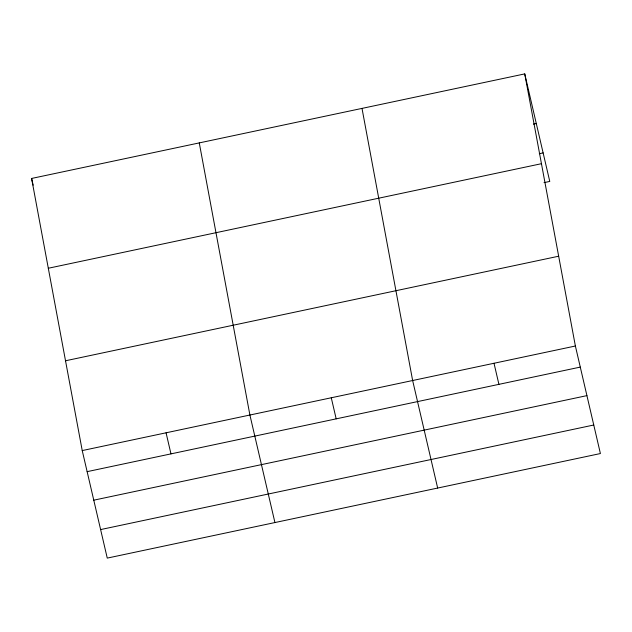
<?xml version="1.0" encoding="UTF-8"?>
<svg xmlns="http://www.w3.org/2000/svg" width="632" height="632" viewBox="0 0 632 632"><rect width="100%" height="100%" fill="white"/><g stroke="black" fill="none" stroke-linecap="round" stroke-linejoin="round"><path stroke-width="0.95" d="M524.742 73.897L575.381 346.012L600.4 453.547L107.258 558.103L82.231 450.577L31.6 178.453L524.742 73.897L549.769 181.424L544.026 182.64M533.416 124.117L536.292 123.509M539.301 153.71L543.125 152.897M48.309 268.252L541.45 163.696M65.523 360.777L558.664 256.213M82.231 450.577L575.381 346.012M87.137 471.654L580.279 367.097M93.781 500.181L586.923 395.624M100.614 529.577L593.764 425.012M494.011 363.266L498.917 384.343M437.66 488.046L412.641 380.519L362.01 108.404M331.271 397.773L336.177 418.85M274.928 522.553L249.901 415.027L199.27 142.903M166.066 432.802L170.972 453.879M31.6 178.453L33.164 185.168"/></g></svg>
